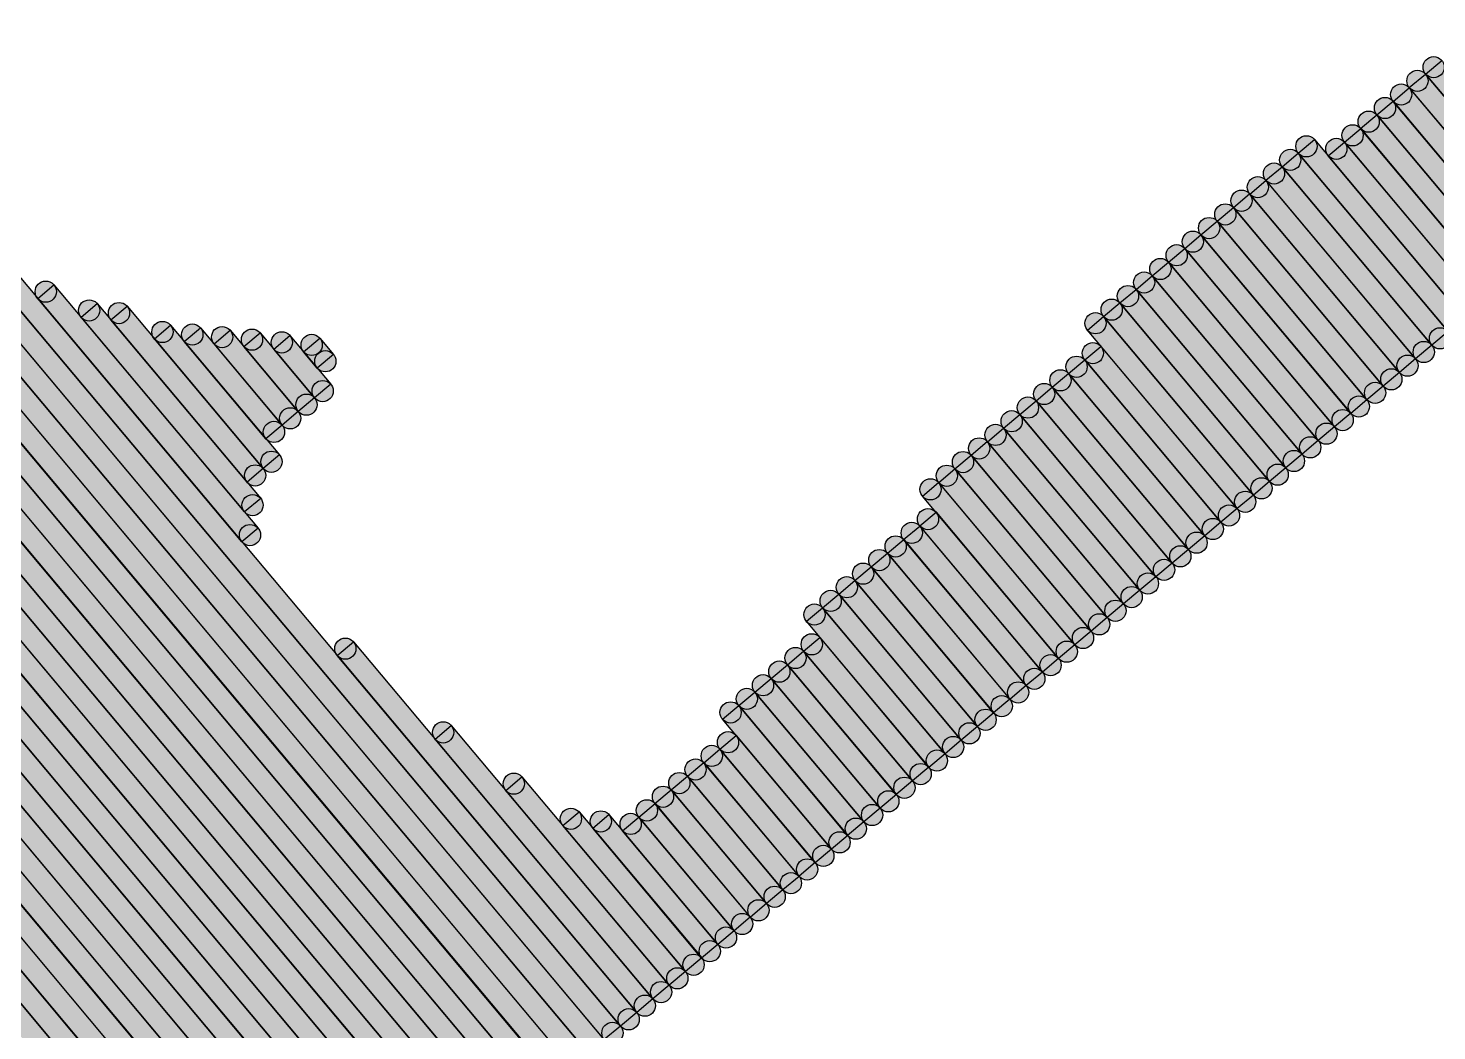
# Model space of a CAD drawing. Header units: millimetres. Extents: x -4 to 157, y -60 to 103.
# Drawn here: x 107.443 to 109.938, y -10.828 to -9.052 of the extents above; entities that cross this region are included whole.
import ezdxf

# ---------------------------------------------------------------- set-up
doc = ezdxf.new("R2010")
doc.units = ezdxf.units.MM
doc.layers.add('BottomSolder', color=6, linetype='Continuous', true_color=0xff00ff)

msp = doc.modelspace()

# ---------------------------------------------------------------- hatches: boundary and pattern name
at = {"layer": 'BottomSolder', "true_color": 0xff00ff}
for points in [[(105.4005, -7.4858), (105.4292, -7.4616), (108.3484, -10.9407), (108.3196, -10.9648)], [(105.482, -7.4663), (105.5107, -7.4422), (108.4057, -10.8926), (108.377, -10.9167)], [(105.3715, -7.51), (105.4003, -7.4858), (108.3196, -10.9648), (108.2908, -10.989)], [(105.4532, -7.4904), (105.482, -7.4663), (108.3771, -10.9165), (108.3483, -10.9407)], [(105.3429, -7.5342), (105.3717, -7.5101), (108.2908, -10.9889), (108.2621, -11.0131)], [(105.2613, -7.5535), (105.29, -7.5294), (108.2334, -11.0372), (108.2047, -11.0613)], [(105.3141, -7.5581), (105.3428, -7.534), (108.262, -11.0131), (108.2333, -11.0372)], [(105.1795, -7.5731), (105.2083, -7.549), (108.1758, -11.0853), (108.147, -11.1094)], [(105.2325, -7.5778), (105.2613, -7.5537), (108.2046, -11.0614), (108.1758, -11.0855)], [(105.098, -7.5926), (105.1267, -7.5685), (108.1183, -11.1337), (108.0895, -11.1578)], [(105.1509, -7.5973), (105.1797, -7.5732), (108.1471, -11.1096), (108.1184, -11.1338)], [(104.9348, -7.6317), (104.9635, -7.6075), (108.0033, -11.2303), (107.9746, -11.2544)], [(104.9876, -7.6362), (105.0164, -7.612), (108.0321, -11.2061), (108.0034, -11.2302)], [(105.0165, -7.612), (105.0452, -7.5879), (108.0609, -11.1819), (108.0322, -11.206)], [(105.0694, -7.6166), (105.0981, -7.5925), (108.0896, -11.1578), (108.0608, -11.1819)], [(104.8003, -7.6464), (104.829, -7.6223), (107.9171, -11.3026), (107.8883, -11.3267)], [(104.8532, -7.651), (104.8819, -7.6269), (107.9459, -11.2784), (107.9171, -11.3026)], [(104.906, -7.6556), (104.9348, -7.6315), (107.9747, -11.2543), (107.9459, -11.2784)], [(104.7715, -7.6706), (104.8002, -7.6465), (107.8883, -11.3268), (107.8596, -11.3509)], [(109.9185, -9.1332), (109.9472, -9.1091), (110.1885, -9.3966), (110.1597, -9.4208)], [(109.8897, -9.1573), (109.9185, -9.1332), (110.1597, -9.4207), (110.1309, -9.4448)], [(109.8609, -9.1816), (109.8897, -9.1574), (110.131, -9.4449), (110.1023, -9.469)], [(109.8322, -9.2055), (109.8609, -9.1814), (110.1022, -9.469), (110.0734, -9.4931)], [(109.8034, -9.2297), (109.8322, -9.2056), (110.0734, -9.4932), (110.0446, -9.5173)], [(109.7748, -9.2539), (109.8036, -9.2298), (110.0447, -9.5172), (110.016, -9.5413)], [(107.0549, -9.2824), (107.0836, -9.2583), (108.4347, -10.8683), (108.4059, -10.8924)], [(109.693, -9.2734), (109.7218, -9.2492), (109.9871, -9.5655), (109.9584, -9.5896)], [(109.746, -9.2779), (109.7748, -9.2538), (110.0159, -9.5414), (109.9871, -9.5655)], [(109.6643, -9.2974), (109.6931, -9.2732), (109.9586, -9.5896), (109.9298, -9.6137)], [(109.6356, -9.3215), (109.6644, -9.2974), (109.9297, -9.6137), (109.9009, -9.6379)], [(109.6069, -9.3458), (109.6356, -9.3216), (109.9009, -9.6379), (109.8721, -9.662)], [(109.5781, -9.3698), (109.6068, -9.3457), (109.8722, -9.662), (109.8434, -9.6861)], [(107.2041, -9.4019), (107.2329, -9.3778), (108.4634, -10.8442), (108.4347, -10.8683)], [(109.5493, -9.394), (109.5781, -9.3699), (109.8435, -9.686), (109.8147, -9.7102)], [(109.5206, -9.4183), (109.5493, -9.3941), (109.8146, -9.7103), (109.7859, -9.7344)], [(109.4918, -9.4423), (109.5205, -9.4182), (109.786, -9.7343), (109.7572, -9.7585)], [(107.3054, -9.464), (107.3341, -9.4399), (108.4922, -10.82), (108.4634, -10.8441)], [(109.4632, -9.4663), (109.4919, -9.4422), (109.7573, -9.7584), (109.7285, -9.7826)], [(107.3824, -9.4975), (107.4111, -9.4733), (108.5209, -10.7959), (108.4922, -10.82)], [(109.4343, -9.4907), (109.463, -9.4665), (109.7285, -9.7825), (109.6998, -9.8067)], [(107.4595, -9.5309), (107.4882, -9.5067), (107.85, -9.938), (107.8212, -9.9621)], [(109.4055, -9.5147), (109.4343, -9.4905), (109.6997, -9.8068), (109.6709, -9.8309)], [(109.3768, -9.5388), (109.4056, -9.5147), (109.6709, -9.8309), (109.6422, -9.855)], [(107.5363, -9.5641), (107.565, -9.54), (107.8546, -9.885), (107.8258, -9.9092)], [(107.5892, -9.5689), (107.618, -9.5448), (107.8592, -9.8323), (107.8305, -9.8564)], [(109.348, -9.5628), (109.3768, -9.5387), (109.6422, -9.8552), (109.6134, -9.8793)], [(107.6662, -9.6023), (107.6949, -9.5781), (107.888, -9.8082), (107.8593, -9.8323)], [(107.719, -9.6069), (107.7478, -9.5827), (107.8925, -9.7552), (107.8637, -9.7793)], [(109.3193, -9.5868), (109.348, -9.5627), (109.6134, -9.8791), (109.5846, -9.9032)], [(107.7719, -9.6115), (107.8007, -9.5873), (107.9213, -9.7311), (107.8926, -9.7552)], [(107.8249, -9.6159), (107.8537, -9.5919), (107.9501, -9.707), (107.9213, -9.7311)], [(107.8777, -9.6207), (107.9065, -9.5966), (107.9788, -9.6829), (107.95, -9.707)], [(107.9305, -9.6253), (107.9593, -9.6012), (107.9835, -9.6301), (107.9547, -9.6542)], [(109.3146, -9.6398), (109.3433, -9.6157), (109.5846, -9.9033), (109.5559, -9.9274)], [(109.2859, -9.6639), (109.3146, -9.6398), (109.5559, -9.9273), (109.5272, -9.9515)], [(109.2572, -9.6881), (109.286, -9.664), (109.5272, -9.9516), (109.4984, -9.9757)], [(109.2284, -9.7123), (109.2571, -9.6881), (109.4984, -9.9757), (109.4697, -9.9998)], [(109.1997, -9.7363), (109.2284, -9.7122), (109.4696, -9.9996), (109.4409, -10.0238)], [(109.1708, -9.7605), (109.1995, -9.7364), (109.4409, -10.0238), (109.4122, -10.048)], [(109.1421, -9.7847), (109.1709, -9.7606), (109.4122, -10.048), (109.3834, -10.0721)], [(109.1132, -9.8087), (109.142, -9.7845), (109.3834, -10.0722), (109.3546, -10.0963)], [(109.0559, -9.8571), (109.0846, -9.833), (109.3259, -10.1203), (109.2971, -10.1445)], [(109.0847, -9.8329), (109.1134, -9.8088), (109.3546, -10.0962), (109.3259, -10.1203)], [(109.027, -9.8811), (109.0558, -9.857), (109.2971, -10.1446), (109.2684, -10.1687)], [(109.0225, -9.934), (109.0512, -9.9098), (109.2684, -10.1686), (109.2397, -10.1927)], [(108.9652, -9.9822), (108.9939, -9.9581), (109.211, -10.2168), (109.1823, -10.2409)], [(108.9938, -9.9582), (109.0226, -9.9341), (109.2397, -10.1927), (109.211, -10.2169)], [(108.9363, -10.0064), (108.9651, -9.9823), (109.182, -10.2411), (109.1532, -10.2652)], [(108.9076, -10.0306), (108.9364, -10.0065), (109.1534, -10.2653), (109.1247, -10.2894)], [(108.8788, -10.0546), (108.9075, -10.0304), (109.1247, -10.2893), (109.0959, -10.3134)], [(108.85, -10.0788), (108.8788, -10.0547), (109.0959, -10.3134), (109.0671, -10.3376)], [(108.8214, -10.1029), (108.8502, -10.0788), (109.0671, -10.3375), (109.0383, -10.3617)], [(108.8166, -10.1558), (108.8453, -10.1316), (109.0383, -10.3616), (109.0095, -10.3857)], [(107.9902, -10.1635), (108.019, -10.1393), (108.5496, -10.7717), (108.5209, -10.7959)], [(108.7878, -10.1798), (108.8166, -10.1557), (109.0096, -10.3858), (108.9808, -10.4099)], [(108.7591, -10.204), (108.7879, -10.1799), (108.9811, -10.4098), (108.9523, -10.434)], [(108.7304, -10.2282), (108.7591, -10.2041), (108.9522, -10.4341), (108.9235, -10.4582)], [(108.7017, -10.2523), (108.7304, -10.2282), (108.9233, -10.4582), (108.8946, -10.4823)], [(108.6728, -10.2763), (108.7016, -10.2522), (108.8947, -10.4824), (108.8659, -10.5065)], [(108.1636, -10.3117), (108.1923, -10.2876), (108.5785, -10.7477), (108.5497, -10.7718)], [(108.6682, -10.3292), (108.697, -10.3051), (108.8659, -10.5065), (108.8372, -10.5306)], [(108.6395, -10.3534), (108.6682, -10.3292), (108.8371, -10.5304), (108.8084, -10.5546)], [(108.6107, -10.3775), (108.6395, -10.3533), (108.8085, -10.5548), (108.7797, -10.5789)], [(108.2888, -10.4027), (108.3175, -10.3785), (108.6073, -10.7234), (108.5785, -10.7475)], [(108.582, -10.4016), (108.6108, -10.3775), (108.7796, -10.5788), (108.7509, -10.6029)], [(108.5532, -10.4258), (108.5819, -10.4016), (108.7509, -10.6029), (108.7222, -10.627)], [(108.5245, -10.45), (108.5533, -10.4259), (108.7221, -10.627), (108.6934, -10.6511)], [(108.39, -10.4648), (108.4187, -10.4407), (108.636, -10.6994), (108.6073, -10.7235)], [(108.4429, -10.4694), (108.4717, -10.4453), (108.6647, -10.6754), (108.6359, -10.6995)], [(108.4958, -10.474), (108.5246, -10.4498), (108.6934, -10.6512), (108.6647, -10.6753)]]:
    msp.add_hatch(color=6, dxfattribs=at).paths.add_polyline_path(points, flags=0)
h = msp.add_hatch(color=6, dxfattribs=at)
edge = h.paths.add_edge_path(flags=0)
edge.add_arc((109.9328, -9.1211), 0.0188, 0, 360)
h = msp.add_hatch(color=6, dxfattribs=at)
edge = h.paths.add_edge_path(flags=0)
edge.add_arc((109.9041, -9.1453), 0.0188, 0, 360)
h = msp.add_hatch(color=6, dxfattribs=at)
edge = h.paths.add_edge_path(flags=0)
edge.add_arc((109.8753, -9.1695), 0.0188, 0, 360)
h = msp.add_hatch(color=6, dxfattribs=at)
edge = h.paths.add_edge_path(flags=0)
edge.add_arc((109.8466, -9.1935), 0.0188, 0, 360)
h = msp.add_hatch(color=6, dxfattribs=at)
edge = h.paths.add_edge_path(flags=0)
edge.add_arc((109.8178, -9.2176), 0.0188, 0, 360)
h = msp.add_hatch(color=6, dxfattribs=at)
edge = h.paths.add_edge_path(flags=0)
edge.add_arc((109.7892, -9.2418), 0.0188, 0, 360)
h = msp.add_hatch(color=6, dxfattribs=at)
edge = h.paths.add_edge_path(flags=0)
edge.add_arc((109.7074, -9.2613), 0.0188, 0, 360)
h = msp.add_hatch(color=6, dxfattribs=at)
edge = h.paths.add_edge_path(flags=0)
edge.add_arc((109.7604, -9.2658), 0.0188, 0, 360)
h = msp.add_hatch(color=6, dxfattribs=at)
edge = h.paths.add_edge_path(flags=0)
edge.add_arc((109.6787, -9.2853), 0.0188, 0, 360)
h = msp.add_hatch(color=6, dxfattribs=at)
edge = h.paths.add_edge_path(flags=0)
edge.add_arc((109.65, -9.3095), 0.0188, 0, 360)
h = msp.add_hatch(color=6, dxfattribs=at)
edge = h.paths.add_edge_path(flags=0)
edge.add_arc((109.6213, -9.3337), 0.0188, 0, 360)
h = msp.add_hatch(color=6, dxfattribs=at)
edge = h.paths.add_edge_path(flags=0)
edge.add_arc((109.5924, -9.3577), 0.0188, 0, 360)
h = msp.add_hatch(color=6, dxfattribs=at)
edge = h.paths.add_edge_path(flags=0)
edge.add_arc((109.5637, -9.382), 0.0188, 0, 360)
h = msp.add_hatch(color=6, dxfattribs=at)
edge = h.paths.add_edge_path(flags=0)
edge.add_arc((109.535, -9.4062), 0.0188, 0, 360)
h = msp.add_hatch(color=6, dxfattribs=at)
edge = h.paths.add_edge_path(flags=0)
edge.add_arc((109.5062, -9.4303), 0.0188, 0, 360)
h = msp.add_hatch(color=6, dxfattribs=at)
edge = h.paths.add_edge_path(flags=0)
edge.add_arc((109.4775, -9.4543), 0.0188, 0, 360)
h = msp.add_hatch(color=6, dxfattribs=at)
edge = h.paths.add_edge_path(flags=0)
edge.add_arc((109.4199, -9.5026), 0.0188, 0, 360)
h = msp.add_hatch(color=6, dxfattribs=at)
edge = h.paths.add_edge_path(flags=0)
edge.add_arc((109.4487, -9.4786), 0.0188, 0, 360)
h = msp.add_hatch(color=6, dxfattribs=at)
edge = h.paths.add_edge_path(flags=0)
edge.add_arc((107.4738, -9.5188), 0.0188, 0, 360)
h = msp.add_hatch(color=6, dxfattribs=at)
edge = h.paths.add_edge_path(flags=0)
edge.add_arc((109.3912, -9.5267), 0.0188, 0, 360)
h = msp.add_hatch(color=6, dxfattribs=at)
edge = h.paths.add_edge_path(flags=0)
edge.add_arc((107.5507, -9.5521), 0.0188, 0, 360)
h = msp.add_hatch(color=6, dxfattribs=at)
edge = h.paths.add_edge_path(flags=0)
edge.add_arc((109.3624, -9.5507), 0.0188, 0, 360)
h = msp.add_hatch(color=6, dxfattribs=at)
edge = h.paths.add_edge_path(flags=0)
edge.add_arc((107.6036, -9.5568), 0.0188, 0, 360)
h = msp.add_hatch(color=6, dxfattribs=at)
edge = h.paths.add_edge_path(flags=0)
edge.add_arc((109.3337, -9.5748), 0.0188, 0, 360)
h = msp.add_hatch(color=6, dxfattribs=at)
edge = h.paths.add_edge_path(flags=0)
edge.add_arc((107.6805, -9.5902), 0.0188, 0, 360)
h = msp.add_hatch(color=6, dxfattribs=at)
edge = h.paths.add_edge_path(flags=0)
edge.add_arc((107.7334, -9.5948), 0.0188, 0, 360)
h = msp.add_hatch(color=6, dxfattribs=at)
edge = h.paths.add_edge_path(flags=0)
edge.add_arc((107.7863, -9.5994), 0.0188, 0, 360)
h = msp.add_hatch(color=6, dxfattribs=at)
edge = h.paths.add_edge_path(flags=0)
edge.add_arc((109.9442, -9.6016), 0.0188, 0, 360)
h = msp.add_hatch(color=6, dxfattribs=at)
edge = h.paths.add_edge_path(flags=0)
edge.add_arc((107.8393, -9.6039), 0.0188, 0, 360)
h = msp.add_hatch(color=6, dxfattribs=at)
edge = h.paths.add_edge_path(flags=0)
edge.add_arc((107.8921, -9.6087), 0.0188, 0, 360)
h = msp.add_hatch(color=6, dxfattribs=at)
edge = h.paths.add_edge_path(flags=0)
edge.add_arc((107.9449, -9.6132), 0.0188, 0, 360)
h = msp.add_hatch(color=6, dxfattribs=at)
edge = h.paths.add_edge_path(flags=0)
edge.add_arc((109.9153, -9.6258), 0.0188, 0, 360)
h = msp.add_hatch(color=6, dxfattribs=at)
edge = h.paths.add_edge_path(flags=0)
edge.add_arc((107.9691, -9.6421), 0.0188, 0, 360)
h = msp.add_hatch(color=6, dxfattribs=at)
edge = h.paths.add_edge_path(flags=0)
edge.add_arc((109.3002, -9.6519), 0.0188, 0, 360)
h = msp.add_hatch(color=6, dxfattribs=at)
edge = h.paths.add_edge_path(flags=0)
edge.add_arc((109.329, -9.6278), 0.0188, 0, 360)
h = msp.add_hatch(color=6, dxfattribs=at)
edge = h.paths.add_edge_path(flags=0)
edge.add_arc((109.8865, -9.6499), 0.0188, 0, 360)
h = msp.add_hatch(color=6, dxfattribs=at)
edge = h.paths.add_edge_path(flags=0)
edge.add_arc((109.2716, -9.676), 0.0188, 0, 360)
h = msp.add_hatch(color=6, dxfattribs=at)
edge = h.paths.add_edge_path(flags=0)
edge.add_arc((109.8578, -9.6741), 0.0188, 0, 360)
h = msp.add_hatch(color=6, dxfattribs=at)
edge = h.paths.add_edge_path(flags=0)
edge.add_arc((107.9644, -9.695), 0.0188, 0, 360)
h = msp.add_hatch(color=6, dxfattribs=at)
edge = h.paths.add_edge_path(flags=0)
edge.add_arc((109.2428, -9.7002), 0.0188, 0, 360)
h = msp.add_hatch(color=6, dxfattribs=at)
edge = h.paths.add_edge_path(flags=0)
edge.add_arc((109.8291, -9.6981), 0.0188, 0, 360)
h = msp.add_hatch(color=6, dxfattribs=at)
edge = h.paths.add_edge_path(flags=0)
edge.add_arc((107.9357, -9.7191), 0.0188, 0, 360)
h = msp.add_hatch(color=6, dxfattribs=at)
edge = h.paths.add_edge_path(flags=0)
edge.add_arc((109.214, -9.7242), 0.0188, 0, 360)
h = msp.add_hatch(color=6, dxfattribs=at)
edge = h.paths.add_edge_path(flags=0)
edge.add_arc((109.8003, -9.7223), 0.0188, 0, 360)
h = msp.add_hatch(color=6, dxfattribs=at)
edge = h.paths.add_edge_path(flags=0)
edge.add_arc((107.9069, -9.7432), 0.0188, 0, 360)
h = msp.add_hatch(color=6, dxfattribs=at)
edge = h.paths.add_edge_path(flags=0)
edge.add_arc((109.1852, -9.7484), 0.0188, 0, 360)
h = msp.add_hatch(color=6, dxfattribs=at)
edge = h.paths.add_edge_path(flags=0)
edge.add_arc((109.7716, -9.7464), 0.0188, 0, 360)
h = msp.add_hatch(color=6, dxfattribs=at)
edge = h.paths.add_edge_path(flags=0)
edge.add_arc((107.8781, -9.7673), 0.0188, 0, 360)
h = msp.add_hatch(color=6, dxfattribs=at)
edge = h.paths.add_edge_path(flags=0)
edge.add_arc((109.1565, -9.7726), 0.0188, 0, 360)
h = msp.add_hatch(color=6, dxfattribs=at)
edge = h.paths.add_edge_path(flags=0)
edge.add_arc((109.7429, -9.7705), 0.0188, 0, 360)
h = msp.add_hatch(color=6, dxfattribs=at)
edge = h.paths.add_edge_path(flags=0)
edge.add_arc((109.1276, -9.7966), 0.0188, 0, 360)
h = msp.add_hatch(color=6, dxfattribs=at)
edge = h.paths.add_edge_path(flags=0)
edge.add_arc((109.7142, -9.7946), 0.0188, 0, 360)
h = msp.add_hatch(color=6, dxfattribs=at)
edge = h.paths.add_edge_path(flags=0)
edge.add_arc((107.8737, -9.8202), 0.0188, 0, 360)
h = msp.add_hatch(color=6, dxfattribs=at)
edge = h.paths.add_edge_path(flags=0)
edge.add_arc((109.099, -9.8208), 0.0188, 0, 360)
h = msp.add_hatch(color=6, dxfattribs=at)
edge = h.paths.add_edge_path(flags=0)
edge.add_arc((109.6853, -9.8188), 0.0188, 0, 360)
h = msp.add_hatch(color=6, dxfattribs=at)
edge = h.paths.add_edge_path(flags=0)
edge.add_arc((107.8448, -9.8444), 0.0188, 0, 360)
h = msp.add_hatch(color=6, dxfattribs=at)
edge = h.paths.add_edge_path(flags=0)
edge.add_arc((109.0703, -9.845), 0.0188, 0, 360)
h = msp.add_hatch(color=6, dxfattribs=at)
edge = h.paths.add_edge_path(flags=0)
edge.add_arc((109.6565, -9.843), 0.0188, 0, 360)
h = msp.add_hatch(color=6, dxfattribs=at)
edge = h.paths.add_edge_path(flags=0)
edge.add_arc((109.0414, -9.8691), 0.0188, 0, 360)
h = msp.add_hatch(color=6, dxfattribs=at)
edge = h.paths.add_edge_path(flags=0)
edge.add_arc((109.6278, -9.8672), 0.0188, 0, 360)
h = msp.add_hatch(color=6, dxfattribs=at)
edge = h.paths.add_edge_path(flags=0)
edge.add_arc((107.8402, -9.8971), 0.0188, 0, 360)
h = msp.add_hatch(color=6, dxfattribs=at)
edge = h.paths.add_edge_path(flags=0)
edge.add_arc((109.599, -9.8911), 0.0188, 0, 360)
h = msp.add_hatch(color=6, dxfattribs=at)
edge = h.paths.add_edge_path(flags=0)
edge.add_arc((109.0369, -9.9219), 0.0188, 0, 360)
h = msp.add_hatch(color=6, dxfattribs=at)
edge = h.paths.add_edge_path(flags=0)
edge.add_arc((109.5702, -9.9154), 0.0188, 0, 360)
h = msp.add_hatch(color=6, dxfattribs=at)
edge = h.paths.add_edge_path(flags=0)
edge.add_arc((107.8356, -9.9501), 0.0188, 0, 360)
h = msp.add_hatch(color=6, dxfattribs=at)
edge = h.paths.add_edge_path(flags=0)
edge.add_arc((109.0082, -9.9462), 0.0188, 0, 360)
h = msp.add_hatch(color=6, dxfattribs=at)
edge = h.paths.add_edge_path(flags=0)
edge.add_arc((109.5416, -9.9394), 0.0188, 0, 360)
h = msp.add_hatch(color=6, dxfattribs=at)
edge = h.paths.add_edge_path(flags=0)
edge.add_arc((108.9796, -9.9702), 0.0188, 0, 360)
h = msp.add_hatch(color=6, dxfattribs=at)
edge = h.paths.add_edge_path(flags=0)
edge.add_arc((109.5128, -9.9636), 0.0188, 0, 360)
h = msp.add_hatch(color=6, dxfattribs=at)
edge = h.paths.add_edge_path(flags=0)
edge.add_arc((108.9507, -9.9944), 0.0188, 0, 360)
h = msp.add_hatch(color=6, dxfattribs=at)
edge = h.paths.add_edge_path(flags=0)
edge.add_arc((109.4841, -9.9877), 0.0188, 0, 360)
h = msp.add_hatch(color=6, dxfattribs=at)
edge = h.paths.add_edge_path(flags=0)
edge.add_arc((108.922, -10.0185), 0.0188, 0, 360)
h = msp.add_hatch(color=6, dxfattribs=at)
edge = h.paths.add_edge_path(flags=0)
edge.add_arc((109.4552, -10.0117), 0.0188, 0, 360)
h = msp.add_hatch(color=6, dxfattribs=at)
edge = h.paths.add_edge_path(flags=0)
edge.add_arc((108.8931, -10.0425), 0.0188, 0, 360)
h = msp.add_hatch(color=6, dxfattribs=at)
edge = h.paths.add_edge_path(flags=0)
edge.add_arc((109.4266, -10.0359), 0.0188, 0, 360)
h = msp.add_hatch(color=6, dxfattribs=at)
edge = h.paths.add_edge_path(flags=0)
edge.add_arc((108.8644, -10.0667), 0.0188, 0, 360)
h = msp.add_hatch(color=6, dxfattribs=at)
edge = h.paths.add_edge_path(flags=0)
edge.add_arc((109.3978, -10.06), 0.0188, 0, 360)
h = msp.add_hatch(color=6, dxfattribs=at)
edge = h.paths.add_edge_path(flags=0)
edge.add_arc((108.8358, -10.0909), 0.0188, 0, 360)
h = msp.add_hatch(color=6, dxfattribs=at)
edge = h.paths.add_edge_path(flags=0)
edge.add_arc((109.369, -10.0842), 0.0188, 0, 360)
h = msp.add_hatch(color=6, dxfattribs=at)
edge = h.paths.add_edge_path(flags=0)
edge.add_arc((109.3403, -10.1083), 0.0188, 0, 360)
h = msp.add_hatch(color=6, dxfattribs=at)
edge = h.paths.add_edge_path(flags=0)
edge.add_arc((108.0046, -10.1514), 0.0188, 0, 360)
h = msp.add_hatch(color=6, dxfattribs=at)
edge = h.paths.add_edge_path(flags=0)
edge.add_arc((108.831, -10.1437), 0.0188, 0, 360)
h = msp.add_hatch(color=6, dxfattribs=at)
edge = h.paths.add_edge_path(flags=0)
edge.add_arc((109.3115, -10.1324), 0.0188, 0, 360)
h = msp.add_hatch(color=6, dxfattribs=at)
edge = h.paths.add_edge_path(flags=0)
edge.add_arc((108.8022, -10.1678), 0.0188, 0, 360)
h = msp.add_hatch(color=6, dxfattribs=at)
edge = h.paths.add_edge_path(flags=0)
edge.add_arc((109.2828, -10.1566), 0.0188, 0, 360)
h = msp.add_hatch(color=6, dxfattribs=at)
edge = h.paths.add_edge_path(flags=0)
edge.add_arc((108.7735, -10.192), 0.0188, 0, 360)
h = msp.add_hatch(color=6, dxfattribs=at)
edge = h.paths.add_edge_path(flags=0)
edge.add_arc((109.2541, -10.1806), 0.0188, 0, 360)
h = msp.add_hatch(color=6, dxfattribs=at)
edge = h.paths.add_edge_path(flags=0)
edge.add_arc((108.7447, -10.2162), 0.0188, 0, 360)
h = msp.add_hatch(color=6, dxfattribs=at)
edge = h.paths.add_edge_path(flags=0)
edge.add_arc((109.2253, -10.2048), 0.0188, 0, 360)
h = msp.add_hatch(color=6, dxfattribs=at)
edge = h.paths.add_edge_path(flags=0)
edge.add_arc((108.716, -10.2403), 0.0188, 0, 360)
h = msp.add_hatch(color=6, dxfattribs=at)
edge = h.paths.add_edge_path(flags=0)
edge.add_arc((109.1967, -10.2289), 0.0188, 0, 360)
h = msp.add_hatch(color=6, dxfattribs=at)
edge = h.paths.add_edge_path(flags=0)
edge.add_arc((108.6872, -10.2643), 0.0188, 0, 360)
h = msp.add_hatch(color=6, dxfattribs=at)
edge = h.paths.add_edge_path(flags=0)
edge.add_arc((109.1676, -10.2532), 0.0188, 0, 360)
h = msp.add_hatch(color=6, dxfattribs=at)
edge = h.paths.add_edge_path(flags=0)
edge.add_arc((108.1779, -10.2997), 0.0188, 0, 360)
h = msp.add_hatch(color=6, dxfattribs=at)
edge = h.paths.add_edge_path(flags=0)
edge.add_arc((109.1103, -10.3013), 0.0188, 0, 360)
h = msp.add_hatch(color=6, dxfattribs=at)
edge = h.paths.add_edge_path(flags=0)
edge.add_arc((109.139, -10.2773), 0.0188, 0, 360)
h = msp.add_hatch(color=6, dxfattribs=at)
edge = h.paths.add_edge_path(flags=0)
edge.add_arc((108.6826, -10.3172), 0.0188, 0, 360)
h = msp.add_hatch(color=6, dxfattribs=at)
edge = h.paths.add_edge_path(flags=0)
edge.add_arc((109.0815, -10.3255), 0.0188, 0, 360)
h = msp.add_hatch(color=6, dxfattribs=at)
edge = h.paths.add_edge_path(flags=0)
edge.add_arc((108.6538, -10.3413), 0.0188, 0, 360)
h = msp.add_hatch(color=6, dxfattribs=at)
edge = h.paths.add_edge_path(flags=0)
edge.add_arc((109.0527, -10.3496), 0.0188, 0, 360)
h = msp.add_hatch(color=6, dxfattribs=at)
edge = h.paths.add_edge_path(flags=0)
edge.add_arc((108.6251, -10.3654), 0.0188, 0, 360)
h = msp.add_hatch(color=6, dxfattribs=at)
edge = h.paths.add_edge_path(flags=0)
edge.add_arc((109.0239, -10.3736), 0.0188, 0, 360)
h = msp.add_hatch(color=6, dxfattribs=at)
edge = h.paths.add_edge_path(flags=0)
edge.add_arc((108.3031, -10.3906), 0.0188, 0, 360)
h = msp.add_hatch(color=6, dxfattribs=at)
edge = h.paths.add_edge_path(flags=0)
edge.add_arc((108.5964, -10.3895), 0.0188, 0, 360)
h = msp.add_hatch(color=6, dxfattribs=at)
edge = h.paths.add_edge_path(flags=0)
edge.add_arc((108.9952, -10.3978), 0.0188, 0, 360)
h = msp.add_hatch(color=6, dxfattribs=at)
edge = h.paths.add_edge_path(flags=0)
edge.add_arc((108.5675, -10.4137), 0.0188, 0, 360)
h = msp.add_hatch(color=6, dxfattribs=at)
edge = h.paths.add_edge_path(flags=0)
edge.add_arc((108.9667, -10.4219), 0.0188, 0, 360)
h = msp.add_hatch(color=6, dxfattribs=at)
edge = h.paths.add_edge_path(flags=0)
edge.add_arc((108.5389, -10.4379), 0.0188, 0, 360)
h = msp.add_hatch(color=6, dxfattribs=at)
edge = h.paths.add_edge_path(flags=0)
edge.add_arc((108.9379, -10.4461), 0.0188, 0, 360)
h = msp.add_hatch(color=6, dxfattribs=at)
edge = h.paths.add_edge_path(flags=0)
edge.add_arc((108.4043, -10.4528), 0.0188, 0, 360)
h = msp.add_hatch(color=6, dxfattribs=at)
edge = h.paths.add_edge_path(flags=0)
edge.add_arc((108.4573, -10.4574), 0.0188, 0, 360)
h = msp.add_hatch(color=6, dxfattribs=at)
edge = h.paths.add_edge_path(flags=0)
edge.add_arc((108.5102, -10.4619), 0.0188, 0, 360)
h = msp.add_hatch(color=6, dxfattribs=at)
edge = h.paths.add_edge_path(flags=0)
edge.add_arc((108.909, -10.4702), 0.0188, 0, 360)
h = msp.add_hatch(color=6, dxfattribs=at)
edge = h.paths.add_edge_path(flags=0)
edge.add_arc((108.8803, -10.4944), 0.0188, 0, 360)
h = msp.add_hatch(color=6, dxfattribs=at)
edge = h.paths.add_edge_path(flags=0)
edge.add_arc((108.8516, -10.5185), 0.0188, 0, 360)
h = msp.add_hatch(color=6, dxfattribs=at)
edge = h.paths.add_edge_path(flags=0)
edge.add_arc((108.8228, -10.5425), 0.0188, 0, 360)
h = msp.add_hatch(color=6, dxfattribs=at)
edge = h.paths.add_edge_path(flags=0)
edge.add_arc((108.7941, -10.5668), 0.0188, 0, 360)
h = msp.add_hatch(color=6, dxfattribs=at)
edge = h.paths.add_edge_path(flags=0)
edge.add_arc((108.7652, -10.5909), 0.0188, 0, 360)
h = msp.add_hatch(color=6, dxfattribs=at)
edge = h.paths.add_edge_path(flags=0)
edge.add_arc((108.7365, -10.6149), 0.0188, 0, 360)
h = msp.add_hatch(color=6, dxfattribs=at)
edge = h.paths.add_edge_path(flags=0)
edge.add_arc((108.7077, -10.6391), 0.0188, 0, 360)
h = msp.add_hatch(color=6, dxfattribs=at)
edge = h.paths.add_edge_path(flags=0)
edge.add_arc((108.679, -10.6632), 0.0188, 0, 360)
h = msp.add_hatch(color=6, dxfattribs=at)
edge = h.paths.add_edge_path(flags=0)
edge.add_arc((108.6503, -10.6874), 0.0188, 0, 360)
h = msp.add_hatch(color=6, dxfattribs=at)
edge = h.paths.add_edge_path(flags=0)
edge.add_arc((108.6216, -10.7114), 0.0188, 0, 360)
h = msp.add_hatch(color=6, dxfattribs=at)
edge = h.paths.add_edge_path(flags=0)
edge.add_arc((108.5929, -10.7355), 0.0188, 0, 360)
h = msp.add_hatch(color=6, dxfattribs=at)
edge = h.paths.add_edge_path(flags=0)
edge.add_arc((108.5641, -10.7598), 0.0188, 0, 360)
h = msp.add_hatch(color=6, dxfattribs=at)
edge = h.paths.add_edge_path(flags=0)
edge.add_arc((108.5353, -10.7838), 0.0188, 0, 360)
h = msp.add_hatch(color=6, dxfattribs=at)
edge = h.paths.add_edge_path(flags=0)
edge.add_arc((108.5066, -10.808), 0.0188, 0, 360)
h = msp.add_hatch(color=6, dxfattribs=at)
edge = h.paths.add_edge_path(flags=0)
edge.add_arc((108.4778, -10.8321), 0.0188, 0, 360)

# ---------------------------------------------------------------- linework, layer by layer
at = {"layer": 'BottomSolder', "color": 6, "true_color": 0xff00ff}
for p, q in [((105.4292, -7.4616), (108.3484, -10.9407)), ((105.5107, -7.4422), (108.4057, -10.8926)), ((105.4003, -7.4858), (108.3196, -10.9648)), ((108.3196, -10.9648), (105.4005, -7.4858)), ((108.377, -10.9167), (105.482, -7.4663)), ((105.482, -7.4663), (108.3771, -10.9165)), ((108.2908, -10.989), (105.3715, -7.51)), ((105.3717, -7.5101), (108.2908, -10.9889)), ((108.3483, -10.9407), (105.4532, -7.4904)), ((105.29, -7.5294), (108.2334, -11.0372)), ((105.3428, -7.534), (108.262, -11.0131)), ((108.2621, -11.0131), (105.3429, -7.5342)), ((105.2083, -7.549), (108.1758, -11.0853)), ((108.2047, -11.0613), (105.2613, -7.5535)), ((105.2613, -7.5537), (108.2046, -11.0614)), ((108.2333, -11.0372), (105.3141, -7.5581)), ((105.1267, -7.5685), (108.1183, -11.1337)), ((108.147, -11.1094), (105.1795, -7.5731)), ((105.1797, -7.5732), (108.1471, -11.1096)), ((108.1758, -11.0855), (105.2325, -7.5778)), ((104.9635, -7.6075), (108.0033, -11.2303)), ((105.0164, -7.612), (108.0321, -11.2061)), ((108.0322, -11.206), (105.0165, -7.612)), ((105.0452, -7.5879), (108.0609, -11.1819)), ((108.0895, -11.1578), (105.098, -7.5926)), ((105.0981, -7.5925), (108.0896, -11.1578)), ((108.1184, -11.1338), (105.1509, -7.5973)), ((104.829, -7.6223), (107.9171, -11.3026)), ((104.8819, -7.6269), (107.9459, -11.2784)), ((104.9348, -7.6315), (107.9747, -11.2543)), ((107.9746, -11.2544), (104.9348, -7.6317)), ((108.0034, -11.2302), (104.9876, -7.6362)), ((108.0608, -11.1819), (105.0694, -7.6166)), ((104.8002, -7.6465), (107.8883, -11.3268)), ((107.8883, -11.3267), (104.8003, -7.6464)), ((107.9171, -11.3026), (104.8532, -7.651)), ((107.9459, -11.2784), (104.906, -7.6556)), ((109.9185, -9.1332), (109.9472, -9.1091)), ((109.8897, -9.1573), (109.9185, -9.1332)), ((110.1597, -9.4208), (109.9185, -9.1332)), ((109.9185, -9.1332), (110.1597, -9.4207)), ((109.8609, -9.1816), (109.8897, -9.1574)), ((110.1309, -9.4448), (109.8897, -9.1573)), ((109.8897, -9.1574), (110.131, -9.4449)), ((109.8322, -9.2055), (109.8609, -9.1814)), ((109.8609, -9.1814), (110.1022, -9.469)), ((110.1023, -9.469), (109.8609, -9.1816)), ((109.8034, -9.2297), (109.8322, -9.2056)), ((110.0734, -9.4931), (109.8322, -9.2055)), ((109.8322, -9.2056), (110.0734, -9.4932)), ((109.7748, -9.2539), (109.8036, -9.2298)), ((110.0446, -9.5173), (109.8034, -9.2297)), ((109.8036, -9.2298), (110.0447, -9.5172)), ((107.0836, -9.2583), (108.4347, -10.8683)), ((109.693, -9.2734), (109.7218, -9.2492)), ((109.7218, -9.2492), (109.9871, -9.5655)), ((109.746, -9.2779), (109.7748, -9.2538)), ((109.7748, -9.2538), (110.0159, -9.5414)), ((110.016, -9.5413), (109.7748, -9.2539)), ((108.4059, -10.8924), (107.0549, -9.2824)), ((109.6643, -9.2974), (109.6931, -9.2732)), ((109.9584, -9.5896), (109.693, -9.2734)), ((109.6931, -9.2732), (109.9586, -9.5896)), ((109.9871, -9.5655), (109.746, -9.2779)), ((109.6356, -9.3215), (109.6644, -9.2974)), ((109.9298, -9.6137), (109.6643, -9.2974)), ((109.6644, -9.2974), (109.9297, -9.6137)), ((109.6069, -9.3458), (109.6356, -9.3216)), ((109.9009, -9.6379), (109.6356, -9.3215)), ((109.6356, -9.3216), (109.9009, -9.6379)), ((109.5781, -9.3698), (109.6068, -9.3457)), ((109.6068, -9.3457), (109.8722, -9.662)), ((109.8721, -9.662), (109.6069, -9.3458)), ((107.2329, -9.3778), (108.4634, -10.8442)), ((109.5493, -9.394), (109.5781, -9.3699)), ((109.8434, -9.6861), (109.5781, -9.3698)), ((109.5781, -9.3699), (109.8435, -9.686)), ((108.4347, -10.8683), (107.2041, -9.4019)), ((109.5206, -9.4183), (109.5493, -9.3941)), ((109.8147, -9.7102), (109.5493, -9.394)), ((109.5493, -9.3941), (109.8146, -9.7103)), ((109.4918, -9.4423), (109.5205, -9.4182)), ((109.5205, -9.4182), (109.786, -9.7343)), ((109.7859, -9.7344), (109.5206, -9.4183)), ((107.3341, -9.4399), (108.4922, -10.82)), ((109.4632, -9.4663), (109.4919, -9.4422)), ((109.7572, -9.7585), (109.4918, -9.4423)), ((109.4919, -9.4422), (109.7573, -9.7584)), ((108.4634, -10.8441), (107.3054, -9.464)), ((107.4111, -9.4733), (108.5209, -10.7959)), ((109.4343, -9.4907), (109.463, -9.4665)), ((109.463, -9.4665), (109.7285, -9.7825)), ((109.7285, -9.7826), (109.4632, -9.4663)), ((108.4922, -10.82), (107.3824, -9.4975)), ((107.4595, -9.5309), (107.4882, -9.5067)), ((107.4882, -9.5067), (107.85, -9.938)), ((109.4055, -9.5147), (109.4343, -9.4905)), ((109.4343, -9.4905), (109.6997, -9.8068)), ((109.6998, -9.8067), (109.4343, -9.4907)), ((107.8212, -9.9621), (107.4595, -9.5309)), ((109.3768, -9.5388), (109.4056, -9.5147)), ((109.6709, -9.8309), (109.4055, -9.5147)), ((109.4056, -9.5147), (109.6709, -9.8309)), ((107.5363, -9.5641), (107.565, -9.54)), ((107.565, -9.54), (107.8546, -9.885)), ((107.5892, -9.5689), (107.618, -9.5448)), ((107.618, -9.5448), (107.8592, -9.8323)), ((109.348, -9.5628), (109.3768, -9.5387)), ((109.3768, -9.5387), (109.6422, -9.8552)), ((109.6422, -9.855), (109.3768, -9.5388)), ((107.8258, -9.9092), (107.5363, -9.5641)), ((107.8305, -9.8564), (107.5892, -9.5689)), ((107.6662, -9.6023), (107.6949, -9.5781)), ((107.6949, -9.5781), (107.888, -9.8082)), ((107.719, -9.6069), (107.7478, -9.5827)), ((107.7478, -9.5827), (107.8925, -9.7552)), ((109.3193, -9.5868), (109.348, -9.5627)), ((109.348, -9.5627), (109.6134, -9.8791)), ((109.6134, -9.8793), (109.348, -9.5628)), ((107.8593, -9.8323), (107.6662, -9.6023)), ((107.8637, -9.7793), (107.719, -9.6069)), ((107.7719, -9.6115), (107.8007, -9.5873)), ((107.8007, -9.5873), (107.9213, -9.7311)), ((107.8249, -9.6159), (107.8537, -9.5919)), ((107.8537, -9.5919), (107.9501, -9.707)), ((107.8777, -9.6207), (107.9065, -9.5966)), ((107.9065, -9.5966), (107.9788, -9.6829)), ((107.9305, -9.6253), (107.9593, -9.6012)), ((107.9593, -9.6012), (107.9835, -9.6301)), ((109.5846, -9.9032), (109.3193, -9.5868)), ((109.9586, -9.5896), (109.9298, -9.6137)), ((107.8926, -9.7552), (107.7719, -9.6115)), ((107.9213, -9.7311), (107.8249, -9.6159)), ((107.95, -9.707), (107.8777, -9.6207)), ((107.9547, -9.6542), (107.9305, -9.6253)), ((107.9835, -9.6301), (107.9547, -9.6542)), ((109.3146, -9.6398), (109.3433, -9.6157)), ((109.3433, -9.6157), (109.5846, -9.9033)), ((109.9297, -9.6137), (109.9009, -9.6379)), ((109.2859, -9.6639), (109.3146, -9.6398)), ((109.5559, -9.9274), (109.3146, -9.6398)), ((109.3146, -9.6398), (109.5559, -9.9273)), ((109.9009, -9.6379), (109.8721, -9.662)), ((107.9788, -9.6829), (107.95, -9.707)), ((109.2572, -9.6881), (109.286, -9.664)), ((109.5272, -9.9515), (109.2859, -9.6639)), ((109.286, -9.664), (109.5272, -9.9516)), ((109.8722, -9.662), (109.8434, -9.6861)), ((107.9501, -9.707), (107.9213, -9.7311)), ((109.2284, -9.7123), (109.2571, -9.6881)), ((109.2571, -9.6881), (109.4984, -9.9757)), ((109.4984, -9.9757), (109.2572, -9.6881)), ((109.8435, -9.686), (109.8147, -9.7102)), ((107.9213, -9.7311), (107.8926, -9.7552)), ((109.1997, -9.7363), (109.2284, -9.7122)), ((109.2284, -9.7122), (109.4696, -9.9996)), ((109.4697, -9.9998), (109.2284, -9.7123)), ((109.8146, -9.7103), (109.7859, -9.7344)), ((107.8925, -9.7552), (107.8637, -9.7793)), ((109.1708, -9.7605), (109.1995, -9.7364)), ((109.1995, -9.7364), (109.4409, -10.0238)), ((109.4409, -10.0238), (109.1997, -9.7363)), ((109.7573, -9.7584), (109.7285, -9.7826)), ((109.786, -9.7343), (109.7572, -9.7585)), ((109.1421, -9.7847), (109.1709, -9.7606)), ((109.4122, -10.048), (109.1708, -9.7605)), ((109.1709, -9.7606), (109.4122, -10.048)), ((109.7285, -9.7825), (109.6998, -9.8067)), ((107.888, -9.8082), (107.8593, -9.8323)), ((109.1132, -9.8087), (109.142, -9.7845)), ((109.142, -9.7845), (109.3834, -10.0722)), ((109.3834, -10.0721), (109.1421, -9.7847)), ((109.6997, -9.8068), (109.6709, -9.8309)), ((107.8592, -9.8323), (107.8305, -9.8564)), ((109.0559, -9.8571), (109.0846, -9.833)), ((109.0846, -9.833), (109.3259, -10.1203)), ((109.0847, -9.8329), (109.1134, -9.8088)), ((109.3259, -10.1203), (109.0847, -9.8329)), ((109.3546, -10.0963), (109.1132, -9.8087)), ((109.1134, -9.8088), (109.3546, -10.0962)), ((109.6709, -9.8309), (109.6422, -9.855)), ((109.027, -9.8811), (109.0558, -9.857)), ((109.0558, -9.857), (109.2971, -10.1446)), ((109.2971, -10.1445), (109.0559, -9.8571)), ((109.6422, -9.8552), (109.6134, -9.8793)), ((109.2684, -10.1687), (109.027, -9.8811)), ((109.6134, -9.8791), (109.5846, -9.9032)), ((107.8546, -9.885), (107.8258, -9.9092)), ((109.5846, -9.9033), (109.5559, -9.9274)), ((109.0225, -9.934), (109.0512, -9.9098)), ((109.0512, -9.9098), (109.2684, -10.1686)), ((109.5559, -9.9273), (109.5272, -9.9515)), ((107.85, -9.938), (107.8212, -9.9621)), ((108.9652, -9.9822), (108.9939, -9.9581)), ((108.9938, -9.9582), (109.0226, -9.9341)), ((109.211, -10.2169), (108.9938, -9.9582)), ((108.9939, -9.9581), (109.211, -10.2168)), ((109.2397, -10.1927), (109.0225, -9.934)), ((109.0226, -9.9341), (109.2397, -10.1927)), ((109.5272, -9.9516), (109.4984, -9.9757)), ((108.9363, -10.0064), (108.9651, -9.9823)), ((108.9651, -9.9823), (109.182, -10.2411)), ((109.1823, -10.2409), (108.9652, -9.9822)), ((109.4984, -9.9757), (109.4697, -9.9998)), ((108.9076, -10.0306), (108.9364, -10.0065)), ((109.1532, -10.2652), (108.9363, -10.0064)), ((108.9364, -10.0065), (109.1534, -10.2653)), ((109.4696, -9.9996), (109.4409, -10.0238)), ((108.8788, -10.0546), (108.9075, -10.0304)), ((108.9075, -10.0304), (109.1247, -10.2893)), ((109.1247, -10.2894), (108.9076, -10.0306)), ((109.4409, -10.0238), (109.4122, -10.048)), ((108.85, -10.0788), (108.8788, -10.0547)), ((109.0959, -10.3134), (108.8788, -10.0546)), ((108.8788, -10.0547), (109.0959, -10.3134)), ((109.4122, -10.048), (109.3834, -10.0721)), ((108.8214, -10.1029), (108.8502, -10.0788)), ((109.0671, -10.3376), (108.85, -10.0788)), ((108.8502, -10.0788), (109.0671, -10.3375)), ((109.3834, -10.0722), (109.3546, -10.0963)), ((109.0383, -10.3617), (108.8214, -10.1029)), ((109.3546, -10.0962), (109.3259, -10.1203)), ((108.8166, -10.1558), (108.8453, -10.1316)), ((108.8453, -10.1316), (109.0383, -10.3616)), ((109.3259, -10.1203), (109.2971, -10.1445)), ((107.9902, -10.1635), (108.019, -10.1393)), ((108.019, -10.1393), (108.5496, -10.7717)), ((108.7878, -10.1798), (108.8166, -10.1557)), ((108.8166, -10.1557), (109.0096, -10.3858)), ((109.0095, -10.3857), (108.8166, -10.1558)), ((109.2971, -10.1446), (109.2684, -10.1687)), ((108.5209, -10.7959), (107.9902, -10.1635)), ((108.7591, -10.204), (108.7879, -10.1799)), ((108.9808, -10.4099), (108.7878, -10.1798)), ((108.7879, -10.1799), (108.9811, -10.4098)), ((109.2684, -10.1686), (109.2397, -10.1927)), ((108.7304, -10.2282), (108.7591, -10.2041)), ((108.9523, -10.434), (108.7591, -10.204)), ((108.7591, -10.2041), (108.9522, -10.4341)), ((109.2397, -10.1927), (109.211, -10.2169)), ((108.7017, -10.2523), (108.7304, -10.2282)), ((108.9235, -10.4582), (108.7304, -10.2282)), ((108.7304, -10.2282), (108.9233, -10.4582)), ((109.211, -10.2168), (109.1823, -10.2409)), ((108.6728, -10.2763), (108.7016, -10.2522)), ((108.7016, -10.2522), (108.8947, -10.4824)), ((108.8946, -10.4823), (108.7017, -10.2523)), ((109.182, -10.2411), (109.1532, -10.2652)), ((108.8659, -10.5065), (108.6728, -10.2763)), ((109.1534, -10.2653), (109.1247, -10.2894)), ((108.1636, -10.3117), (108.1923, -10.2876)), ((108.1923, -10.2876), (108.5785, -10.7477)), ((108.6682, -10.3292), (108.697, -10.3051)), ((108.697, -10.3051), (108.8659, -10.5065)), ((109.1247, -10.2893), (109.0959, -10.3134)), ((108.5497, -10.7718), (108.1636, -10.3117)), ((108.6395, -10.3534), (108.6682, -10.3292)), ((108.8372, -10.5306), (108.6682, -10.3292)), ((108.6682, -10.3292), (108.8371, -10.5304)), ((109.0959, -10.3134), (109.0671, -10.3376)), ((108.6107, -10.3775), (108.6395, -10.3533)), ((108.6395, -10.3533), (108.8085, -10.5548)), ((108.8084, -10.5546), (108.6395, -10.3534)), ((109.0671, -10.3375), (109.0383, -10.3617)), ((108.2888, -10.4027), (108.3175, -10.3785)), ((108.3175, -10.3785), (108.6073, -10.7234)), ((108.582, -10.4016), (108.6108, -10.3775)), ((108.7797, -10.5789), (108.6107, -10.3775)), ((108.6108, -10.3775), (108.7796, -10.5788)), ((109.0383, -10.3616), (109.0095, -10.3857)), ((108.5785, -10.7475), (108.2888, -10.4027)), ((108.5532, -10.4258), (108.5819, -10.4016)), ((108.5819, -10.4016), (108.7509, -10.6029)), ((108.7509, -10.6029), (108.582, -10.4016)), ((109.0096, -10.3858), (108.9808, -10.4099)), ((108.5245, -10.45), (108.5533, -10.4259)), ((108.7222, -10.627), (108.5532, -10.4258)), ((108.5533, -10.4259), (108.7221, -10.627)), ((108.9811, -10.4098), (108.9523, -10.434)), ((108.39, -10.4648), (108.4187, -10.4407)), ((108.4187, -10.4407), (108.636, -10.6994)), ((108.4429, -10.4694), (108.4717, -10.4453)), ((108.4717, -10.4453), (108.6647, -10.6754)), ((108.4958, -10.474), (108.5246, -10.4498)), ((108.6934, -10.6511), (108.5245, -10.45)), ((108.5246, -10.4498), (108.6934, -10.6512)), ((108.9522, -10.4341), (108.9235, -10.4582)), ((108.6073, -10.7235), (108.39, -10.4648)), ((108.6359, -10.6995), (108.4429, -10.4694)), ((108.6647, -10.6753), (108.4958, -10.474)), ((108.8947, -10.4824), (108.8659, -10.5065)), ((108.9233, -10.4582), (108.8946, -10.4823)), ((108.8659, -10.5065), (108.8372, -10.5306)), ((108.8371, -10.5304), (108.8084, -10.5546)), ((108.8085, -10.5548), (108.7797, -10.5789)), ((108.7796, -10.5788), (108.7509, -10.6029)), ((108.7509, -10.6029), (108.7222, -10.627)), ((108.7221, -10.627), (108.6934, -10.6511)), ((108.6934, -10.6512), (108.6647, -10.6753)), ((108.6647, -10.6754), (108.6359, -10.6995)), ((108.636, -10.6994), (108.6073, -10.7235)), ((108.6073, -10.7234), (108.5785, -10.7475)), ((108.5785, -10.7477), (108.5497, -10.7718)), ((108.5496, -10.7717), (108.5209, -10.7959)), ((108.5209, -10.7959), (108.4922, -10.82)), ((108.4922, -10.82), (108.4634, -10.8441))]:
    msp.add_line(p, q, dxfattribs=at)
at = {"layer": 'BottomSolder'}
for centre in [(109.9328, -9.1211), (109.9041, -9.1453), (109.8753, -9.1695), (109.8466, -9.1935), (109.8178, -9.2176), (109.7892, -9.2418), (109.7074, -9.2613), (109.7604, -9.2658), (109.6787, -9.2853), (109.65, -9.3095), (109.6213, -9.3337), (109.5924, -9.3577), (109.5637, -9.382), (109.535, -9.4062), (109.5062, -9.4303), (109.4775, -9.4543), (109.4199, -9.5026), (109.4487, -9.4786), (107.4738, -9.5188), (109.3912, -9.5267), (107.5507, -9.5521), (109.3624, -9.5507), (107.6036, -9.5568), (109.3337, -9.5748), (107.6805, -9.5902), (107.7334, -9.5948), (107.7863, -9.5994), (109.9442, -9.6016), (107.8393, -9.6039), (107.8921, -9.6087), (107.9449, -9.6132), (109.9153, -9.6258), (107.9691, -9.6421), (109.3002, -9.6519), (109.329, -9.6278), (109.8865, -9.6499), (109.2716, -9.676), (109.8578, -9.6741), (107.9644, -9.695), (109.2428, -9.7002), (109.8291, -9.6981), (107.9357, -9.7191), (109.214, -9.7242), (109.8003, -9.7223), (107.9069, -9.7432), (109.1852, -9.7484), (109.7716, -9.7464), (107.8781, -9.7673), (109.1565, -9.7726), (109.7429, -9.7705), (109.1276, -9.7966), (109.7142, -9.7946), (107.8737, -9.8202), (109.099, -9.8208), (109.6853, -9.8188), (107.8448, -9.8444), (109.0703, -9.845), (109.6565, -9.843), (109.0414, -9.8691), (109.6278, -9.8672), (107.8402, -9.8971), (109.599, -9.8911), (109.0369, -9.9219), (109.5702, -9.9154), (107.8356, -9.9501), (109.0082, -9.9462), (109.5416, -9.9394), (108.9796, -9.9702), (109.5128, -9.9636), (108.9507, -9.9944), (109.4841, -9.9877), (108.922, -10.0185), (109.4552, -10.0117), (108.8931, -10.0425), (109.4266, -10.0359), (108.8644, -10.0667), (109.3978, -10.06), (108.8358, -10.0909), (109.369, -10.0842), (109.3403, -10.1083), (108.0046, -10.1514), (108.831, -10.1437), (109.3115, -10.1324), (108.8022, -10.1678), (109.2828, -10.1566), (108.7735, -10.192), (109.2541, -10.1806), (108.7447, -10.2162), (109.2253, -10.2048), (108.716, -10.2403), (109.1967, -10.2289), (108.6872, -10.2643), (109.1676, -10.2532), (108.1779, -10.2997), (109.1103, -10.3013), (109.139, -10.2773), (108.6826, -10.3172), (109.0815, -10.3255), (108.6538, -10.3413), (109.0527, -10.3496), (108.6251, -10.3654), (109.0239, -10.3736), (108.3031, -10.3906), (108.5964, -10.3895), (108.9952, -10.3978), (108.5675, -10.4137), (108.9667, -10.4219), (108.5389, -10.4379), (108.9379, -10.4461), (108.4043, -10.4528), (108.4573, -10.4574), (108.5102, -10.4619), (108.909, -10.4702), (108.8803, -10.4944), (108.8516, -10.5185), (108.8228, -10.5425), (108.7941, -10.5668), (108.7652, -10.5909), (108.7365, -10.6149), (108.7077, -10.6391), (108.679, -10.6632), (108.6503, -10.6874), (108.6216, -10.7114), (108.5929, -10.7355), (108.5641, -10.7598), (108.5353, -10.7838), (108.5066, -10.808), (108.4778, -10.8321)]:
    msp.add_circle(centre, 0.0188, dxfattribs=at)

doc.saveas('drawing.dxf')
